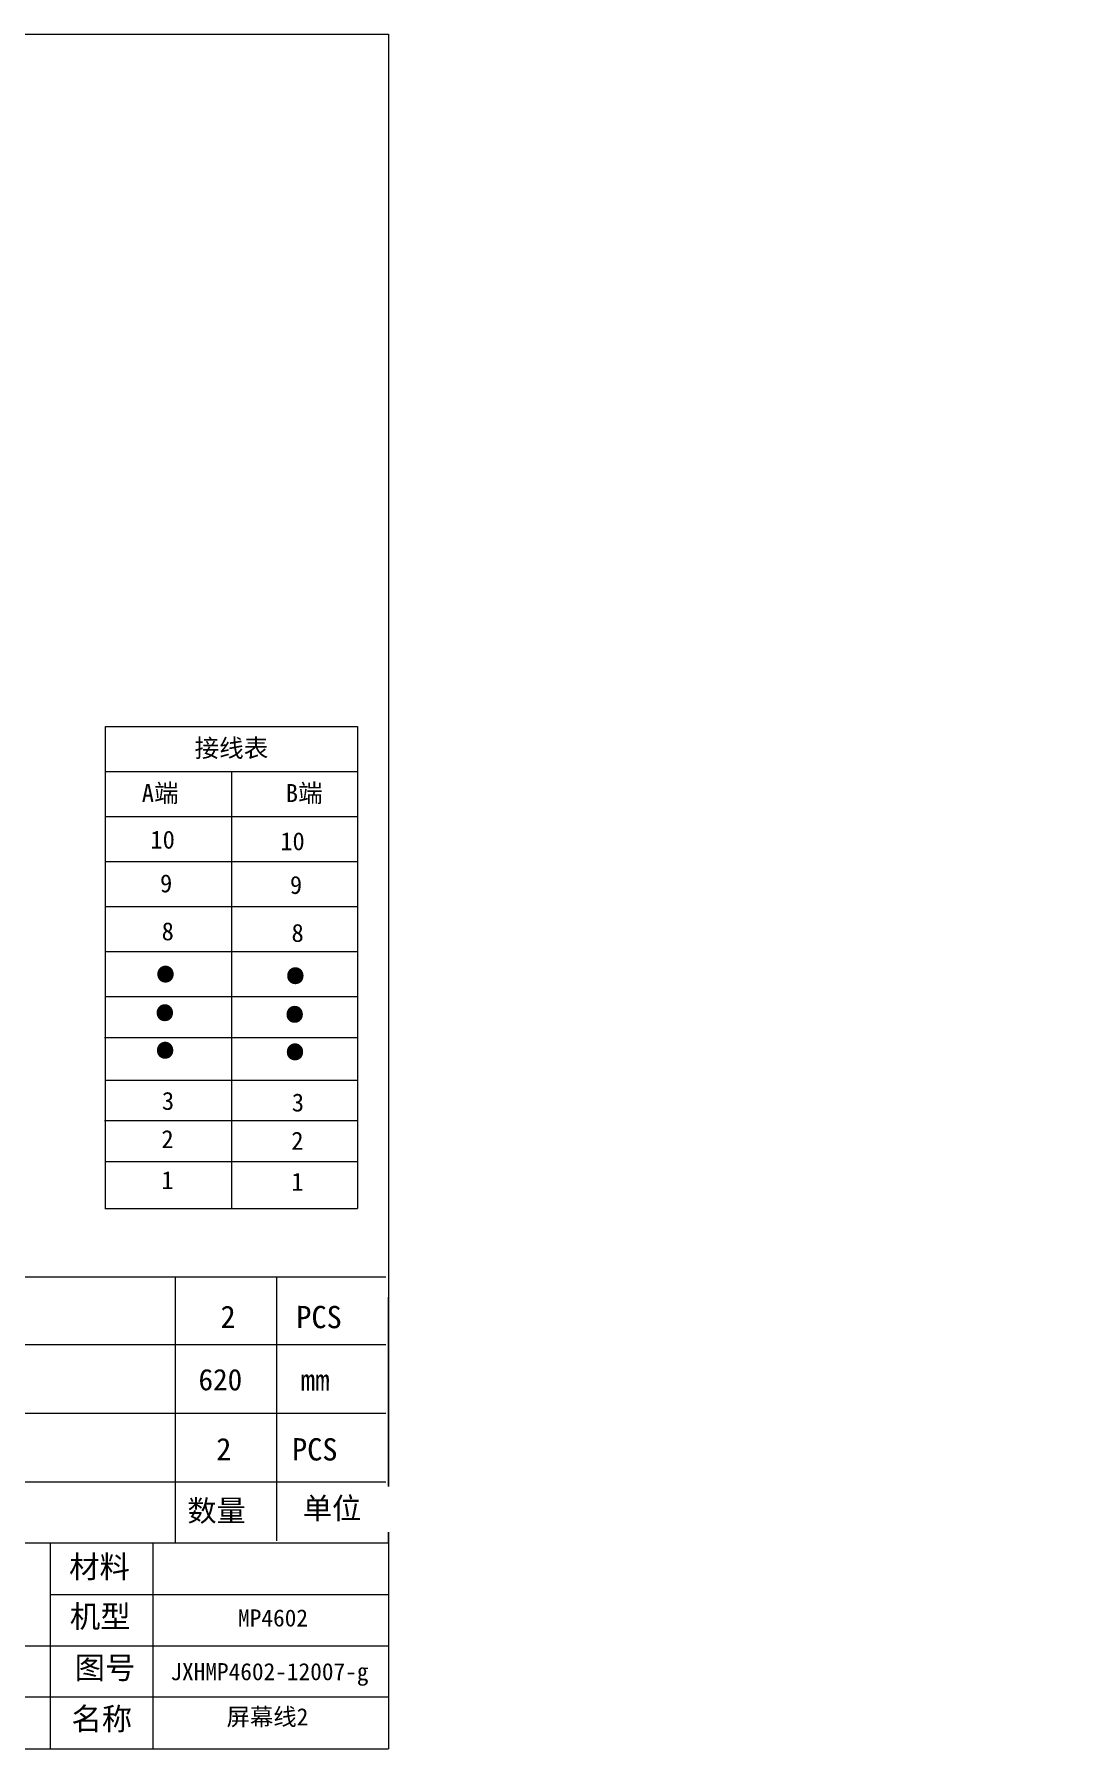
# Model space of a CAD drawing. Header units: millimetres. Extents: x -293 to 5666, y -3485 to 352.
# Drawn here: x 648.2 to 770.5, y -912.2 to -712.2 of the extents above; entities that cross this region are included whole.
import ezdxf

# ---------------------------------------------------------------- set-up
doc = ezdxf.new("R2010")
doc.units = ezdxf.units.MM
doc.layers.get('0').update_dxf_attribs({"lineweight": 18})
doc.styles.add('SLDTEXTSTYLE0', font='')
doc.styles.get("Standard").update_dxf_attribs({"font": ''})
doc.styles.get('SLDTEXTSTYLE0').set_extended_font_data('汉仪长仿宋体')
doc.styles.get('Standard').set_extended_font_data('FangSong')

msp = doc.modelspace()

# ---------------------------------------------------------------- linework, layer by layer
at = {"color": 7, "lineweight": 13}
for p, q in [((412.5841, -712.2494), (689.5841, -712.2494)), ((650.0841, -888.2494), (650.0841, -912.2494)), ((650.0841, -888.2494), (689.5841, -888.2494)), ((662.0841, -888.2494), (662.0841, -912.2494)), ((650.0841, -894.2494), (689.5841, -894.2494)), ((554.5841, -900.2494), (689.5841, -900.2494)), ((689.5841, -906.2494), (594.5841, -906.2494)), ((412.5841, -912.2494), (689.5841, -912.2494))]:
    msp.add_line(p, q, dxfattribs=at)
at = {"color": 0, "linetype": 'ByBlock', "lineweight": 13}
msp.add_line((689.5741, -712.2494), (689.5841, -912.2494), dxfattribs=at)
at = {"lineweight": 15}
for p, q in [((656.5284, -793.0072), (685.9586, -793.0072)), ((656.5284, -849.2106), (656.5284, -793.0072)), ((685.9586, -793.0072), (685.9586, -849.2106)), ((656.5284, -798.2572), (685.9586, -798.2572)), ((671.2435, -798.2572), (671.2435, -849.2106)), ((656.5284, -803.5072), (685.9586, -803.5072)), ((656.5284, -808.7572), (685.9586, -808.7572)), ((656.5284, -814.0072), (685.9586, -814.0072)), ((656.5284, -819.2572), (685.9586, -819.2572)), ((656.5284, -824.5072), (685.9586, -824.5072))]:
    msp.add_line(p, q, dxfattribs=at)
for p, q in [((656.4145, -829.2846), (685.9586, -829.2846)), ((656.4766, -834.2574), (685.9586, -834.2574)), ((656.4145, -838.9817), (685.9586, -838.9817)), ((656.4836, -843.7404), (685.9586, -843.7404)), ((656.4836, -849.2106), (685.9586, -849.2106))]:
    msp.add_line(p, q)
at = {"color": 0, "linetype": 'Continuous', "lineweight": 5}
for p, q in [((689.2607, -857.2282), (530.6157, -857.2282)), ((689.5829, -888.2494), (689.5829, -859.5743)), ((689.2607, -865.1275), (530.6157, -865.1275)), ((689.2607, -873.1414), (530.6157, -873.1414))]:
    msp.add_line(p, q, dxfattribs=at)
at = {"color": 0, "lineweight": 5}
for p, q in [((689.5829, -888.2494), (689.5829, -861.3694)), ((689.5829, -861.3694), (689.5829, -888.2494)), ((530.6157, -881.13), (689.2607, -881.13)), ((581.9721, -888.2494), (689.5829, -888.2494))]:
    msp.add_line(p, q, dxfattribs=at)
at = {"color": 0, "lineweight": 13}
msp.add_line((554.5841, -888.2494), (650.0841, -888.2494), dxfattribs=at)

# ---------------------------------------------------------------- texts
at = {"lineweight": 15, "attachment_point": 5}
for s, width, insert, char_height in [('接线表', 19.620092, (671.2435, -795.6322), 2.1), ('A{\\fSimSun|b0|i0|c134|p2;端}', 19.532062, (662.9239, -800.8822), 2.1), ('B{\\fSimSun|b0|i0|c134|p2;端}', 20.27692, (679.735, -800.8822), 2.1), ('10', 4.263651, (663.2102, -806.2163), 2.1), ('10', 4.263651, (678.3704, -806.4028), 2.1), ('9', 4.263651, (663.6236, -811.3126), 2.1), ('9', 4.263651, (678.7838, -811.499), 2.1), ('8', 4.263651, (663.8101, -816.907), 2.1), ('8', 4.263651, (678.9703, -817.0935), 2.1), ('.', 4.263651, (663.5459, -817.5429), 10.5), ('.', 4.263651, (678.7061, -817.7294), 10.5), ('.', 4.263651, (663.4663, -822.0454), 10.5), ('.', 4.263651, (678.6265, -822.2319), 10.5), ('.', 4.263651, (663.5008, -826.4243), 10.5), ('.', 4.263651, (678.661, -826.6108), 10.5), ('3', 4.263651, (663.8463, -836.6919), 2.1), ('3', 4.263651, (679.0065, -836.8784), 2.1), ('2', 4.263651, (663.7841, -841.1364), 2.1), ('2', 4.263651, (678.9443, -841.3229), 2.1), ('1', 4.263651, (663.7841, -845.9228), 2.1), ('1', 4.263651, (678.9443, -846.1093), 2.1)]:
    msp.add_mtext_dynamic_manual_height_columns(s, width=width, gutter_width=7, heights=[0], dxfattribs=dict(at, insert=insert, char_height=char_height))
at = {"attachment_point": 1, "rotation": 359.869724}
for s, insert, char_height, width in [('  2    PCS', (666.4272, -860.5553), 2.60172, 83.86469), (' 620    mm', (665.7012, -867.9353), 2.5, 30.361578), ('  2    PCS', (665.9311, -875.9908), 2.60172, 83.86469)]:
    msp.add_mtext(s, dxfattribs=dict(at, insert=insert, char_height=char_height, width=width))
at = {"char_height": 2.6, "attachment_point": 1, "style": 'SLDTEXTSTYLE0'}
for s, insert in [('{\\fFangSong|b0|i0|c134|p49;\\W1;材料}', (652.2942, -889.7193)), ('{\\fFangSong|b0|i0|c134|p49;\\W1;机型}', (652.3817, -895.524)), ('{\\fFangSong|b0|i0|c134|p49;\\W1;名称}', (652.5615, -907.4687))]:
    msp.add_mtext(s, dxfattribs=dict(at, insert=insert))
at = {"char_height": 2, "attachment_point": 2}
for s, insert, width in [('MP4602', (676.1015, -895.9934), 23.796946), ('{\\C3;JXHMP4602-12007-g}', (675.6784, -902.2582), 23.796946), ('屏幕线2', (675.4487, -907.5222), 27.679219)]:
    msp.add_mtext(s, dxfattribs=dict(at, insert=insert, width=width))
at = {"insert": (652.939, -901.4976), "char_height": 2.6, "width": 8.780214, "attachment_point": 1, "style": 'SLDTEXTSTYLE0'}
msp.add_mtext('{\\fFangSong|b0|i0|c134|p49;\\W1;图号}', dxfattribs=at)

# ---------------------------------------------------------------- next in the draw order: texts
at = {"color": 3, "lineweight": 5, "char_height": 2.5, "width": 89.666473, "attachment_point": 1, "bg_fill": 2}
for s, insert in [('标识“EXP2”，白色，L=10mm，ROHS', (576.6732, -860.7843)), ('单位', (679.5815, -882.9465))]:
    msp.add_mtext(s, dxfattribs=dict(at, insert=insert))

# ---------------------------------------------------------------- next in the draw order: texts
at = {"color": 3, "lineweight": 5, "insert": (666.0982, -883.2373), "char_height": 2.5, "width": 89.666473, "attachment_point": 1, "bg_fill": 2}
msp.add_mtext('数量', dxfattribs=at)

# ---------------------------------------------------------------- next in the draw order: linework, layer by layer
at = {"color": 0}
for points in [[(664.676, -857.2282), (664.676, -888.2494)], [(676.5055, -857.2282), (676.5055, -888.0037)]]:
    msp.add_lwpolyline(points, dxfattribs=at)

doc.saveas('drawing.dxf')
